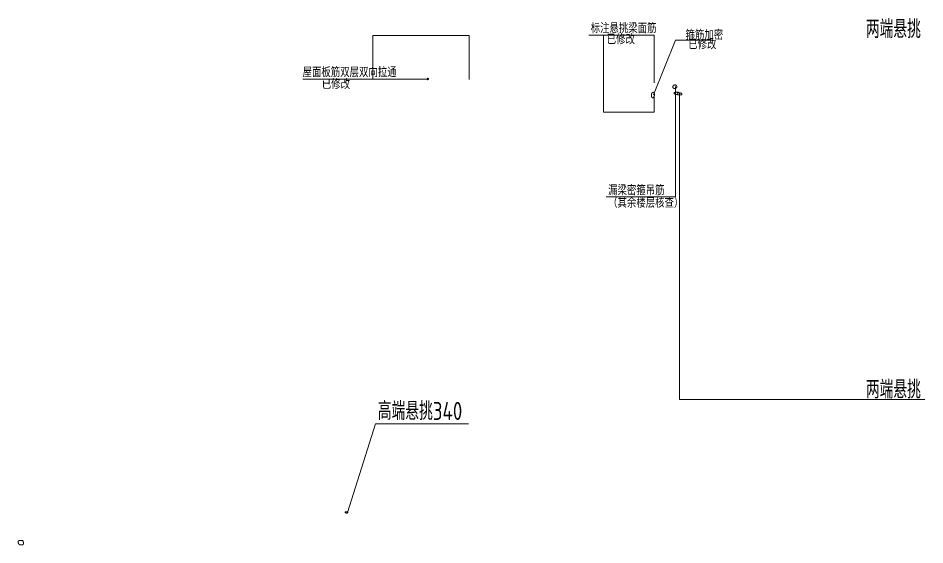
# Model space of a CAD drawing. Extents: x -1058961 to 23600, y -449123 to 2751847.
# Drawn here: x -383719 to 17439, y 2102278 to 2335301 of the extents above; entities that cross this region are included whole.
import ezdxf

# ---------------------------------------------------------------- set-up
doc = ezdxf.new("R2010")
doc.units = 0
doc.header["$LTSCALE"] = 1000
doc.layers.add('S-S说明文字', color=7, linetype='CONTINUOUS')
doc.layers.add('签名', color=7, linetype='CONTINUOUS', lineweight=18)
doc.styles.add('TSSD_REIN', font='tssdeng.shx', dxfattribs={"width": 0.7, "height": 300, "bigfont": 'tssdchn.shx'})

# ---------------------------------------------------------------- blocks, each defined once
blk = doc.blocks.new('20210819.10060152')
at = {"layer": '签名', "color": 1}
for p, q in [((1036, 216), (13504, 39485)), ((13504, 39485), (54629, 39485))]:
    blk.add_line(p, q, dxfattribs=at)
blk.add_lwpolyline([(1201, 463, 0.5205671), (1199, 463, 0.5205671), (1199, 463, 0.5205671), (1167, 463, 0.5205671), (1167, 463, 0.5205671), (1145, 469, 0.5205671), (1145, 469, 0.5205671), (1110, 478, 0.5205671), (1110, 478, 0.5205671), (1078, 488, 0.5205671), (1078, 488, 0.5205671), (1048, 497, 0.5205671), (1048, 497, 0.5205671), (987, 514, 0.5205671), (987, 514, 0.5205671), (948, 525, 0.5205671), (948, 525, 0.5205671), (903, 538, 0.5205671), (903, 538, 0.5205671), (840, 553, 0.5205671), (840, 553, 0.5205671), (791, 564, 0.5205671), (791, 564, 0.5205671), (734, 575, 0.5205671), (734, 575, 0.5205671), (667, 586, 0.5205671), (667, 586, 0.5205671), (600, 596, 0.5205671), (600, 596, 0.5205671), (549, 603, 0.5205671), (549, 603, 0.5205671), (495, 607, 0.5205671), (495, 607, 0.5205671), (456, 611, 0.5205671), (456, 611, 0.5205671), (410, 618, 0.5205671), (410, 618, 0.5205671), (374, 620, 0.5205671), (374, 620, 0.5205671), (337, 624, 0.5205671), (337, 624, 0.5205671), (296, 624, 0.5205671), (296, 624, 0.5205671), (261, 627, 0.5205671), (261, 627, 0.5205671), (233, 627, 0.5205671), (233, 627, 0.5205671), (207, 627, 0.5205671), (207, 627, 0.5205671), (188, 627, 0.5205671), (188, 627, 0.5205671), (160, 627, 0.5205671), (160, 627, 0.5205671), (134, 622, 0.5205671), (134, 622, 0.5205671), (114, 618, 0.5205671), (114, 618, 0.5205671), (103, 611, 0.5205671), (103, 611, 0.5205671), (88, 605, 0.5205671), (88, 605, 0.5205671), (82, 599, 0.5205671), (82, 599, 0.5205671), (71, 588, 0.5205671), (71, 588, 0.5205671), (60, 575, 0.5205671), (60, 575, 0.5205671), (52, 558, 0.5205671), (52, 558, 0.5205671), (41, 536, 0.5205671), (41, 536, 0.5205671), (34, 514, 0.5205671), (34, 514, 0.5205671), (23, 488, 0.5205671), (23, 488, 0.5205671), (17, 469, 0.5205671), (17, 469, 0.5205671), (11, 450, 0.5205671), (11, 450, 0.5205671), (8, 434, 0.5205671), (8, 434, 0.5205671), (6, 417, 0.5205671), (6, 417, 0.5205671), (6, 393, 0.5205671), (6, 393, 0.5205671), (11, 372, 0.5205671), (11, 372, 0.5205671), (15, 348, 0.5205671), (15, 348, 0.5205671), (23, 326, 0.5205671), (23, 326, 0.5205671), (34, 305, 0.5205671), (34, 305, 0.5205671), (39, 290, 0.5205671), (39, 290, 0.5205671), (47, 275, 0.5205671), (47, 275, 0.5205671), (56, 260, 0.5205671), (56, 260, 0.5205671), (65, 247, 0.5205671), (65, 247, 0.5205671), (77, 229, 0.5205671), (77, 229, 0.5205671), (88, 216, 0.5205671), (88, 216, 0.5205671), (99, 201, 0.5205671), (99, 201, 0.5205671), (119, 186, 0.5205671), (119, 186, 0.5205671), (144, 167, 0.5205671), (144, 167, 0.5205671), (175, 152, 0.5205671), (175, 152, 0.5205671), (203, 139, 0.5205671), (203, 139, 0.5205671), (233, 126, 0.5205671), (233, 126, 0.5205671), (276, 111, 0.5205671), (276, 111, 0.5205671), (315, 100, 0.5205671), (315, 100, 0.5205671), (350, 91, 0.5205671), (350, 91, 0.5205671), (389, 83, 0.5205671), (389, 83, 0.5205671), (438, 72, 0.5205671), (438, 72, 0.5205671), (514, 57, 0.5205671), (514, 57, 0.5205671), (594, 46, 0.5205671), (594, 46, 0.5205671), (683, 37, 0.5205671), (683, 37, 0.5205671), (804, 26, 0.5205671), (804, 26, 0.5205671), (884, 22, 0.5205671), (884, 22, 0.5205671), (957, 20, 0.5205671), (957, 20, 0.5205671), (1022, 20, 0.5205671), (1022, 20, 0.5205671), (1069, 31, 0.5205671), (1069, 31, 0.5205671), (1106, 42, 0.5205671), (1106, 42, 0.5205671), (1134, 61, 0.5205671), (1134, 61, 0.5205671), (1149, 78, 0.5205671), (1149, 78, 0.5205671), (1162, 95, 0.5205671), (1162, 95, 0.5205671), (1173, 113, 0.5205671), (1173, 113, 0.5205671), (1182, 126, 0.5205671), (1182, 126, 0.5205671), (1195, 145, 0.5205671), (1195, 145, 0.5205671), (1203, 158, 0.5205671), (1203, 158, 0.5205671), (1212, 175, 0.5205671), (1212, 175, 0.5205671), (1216, 193, 0.5205671), (1216, 193, 0.5205671), (1223, 210, 0.5205671), (1223, 210, 0.5205671), (1223, 225, 0.5205671), (1223, 225, 0.5205671), (1223, 238, 0.5205671), (1223, 238, 0.5205671), (1223, 249, 0.5205671), (1223, 249, 0.5205671), (1223, 257, 0.5205671), (1223, 257, 0.5205671), (1223, 266, 0.5205671), (1223, 266, 0.5205671), (1223, 275, 0.5205671), (1223, 275, 0.5205671), (1223, 288, 0.5205671), (1223, 288, 0.5205671), (1223, 303, 0.5205671), (1223, 303, 0.5205671), (1221, 316, 0.5205671), (1221, 316, 0.5205671), (1219, 329, 0.5205671), (1219, 329, 0.5205671), (1216, 339, 0.5205671), (1216, 339, 0.5205671), (1210, 350, 0.5205671), (1210, 350, 0.5205671), (1201, 365, 0.5205671), (1201, 365, 0.5205671), (1186, 385, 0.5205671), (1186, 385, 0.5205671), (1169, 402, 0.5205671), (1169, 402, 0.5205671), (1149, 417, 0.5205671), (1149, 417, 0.5205671), (1128, 430, 0.5205671), (1128, 430, 0.5205671), (1108, 439, 0.5205671), (1108, 439, 0.5205671), (1095, 445, 0.5205671), (1095, 445, 0.5205671), (1082, 452, 0.5205671), (1082, 452, 0.5205671), (1076, 454, 0.5205671), (1076, 454, 0.5205671), (1069, 456, 0.5205671), (1069, 456, 0.5205671), (1063, 460, 0.5205671), (1063, 460, 0.5205671), (1059, 463, 0.5205671), (1059, 463, 0.5205671), (1054, 463, 0.5205671), (1054, 463, 0.5205671), (1050, 465, 0.5205671), (1050, 465, 0.5205671), (1048, 465, 0.5205671), (1048, 465, 0.5205671), (1046, 467, 0.5205671), (1046, 467, 0.5205671), (1043, 467, 0.5205671), (1043, 467, 0.5205671), (1028, 447, 0.5205671), (1028, 447, 0.5205671), (1020, 437, 0.5205671), (1020, 437, 0.5205671), (1018, 430, 0.5205671), (1018, 430)], format="xyb", dxfattribs=at)
at = {"layer": 'S-S说明文字', "color": 7, "style": 'TSSD_REIN', "width": 0.8}
blk.add_text('高端悬挑340', height=8000, dxfattribs=at).set_placement((14506, 41189, 0))

msp = doc.modelspace()

# ---------------------------------------------------------------- linework, layer by layer
at = {"layer": '签名', "color": 1}
for p, q in [((-102586.33, 2301306.2), (-92825.79, 2325586.5)), ((-92825.79, 2325586.5), (-76291.89, 2325586.5)), ((-202448.75, 2308369.67), (-257760.73, 2308369.67)), ((-91109.34, 2301921.76), (-91109.34, 2166626.49)), ((-91109.34, 2166626.49), (17439.25, 2166626.49))]:
    msp.add_line(p, q, dxfattribs=at)
for points in [[(-184130.42, 2308164.52), (-184130.42, 2327630.31), (-226818.95, 2327630.31), (-226818.95, 2308369.67)], [(-102303.23, 2306682.82), (-102303.23, 2327799.51), (-131258.13, 2327799.51)], [(-102299.71, 2300687.15), (-102299.71, 2293771.52), (-124739.97, 2293771.52), (-124739.97, 2327799.51)], [(-92836.32, 2305106.11), (-92836.32, 2256261.67), (-123517.81, 2256261.67)]]:
    msp.add_lwpolyline(points, dxfattribs=at)
for points in [[(-92733.35, 2305743.51, 0.52056705), (-92755.9, 2305732.25, 0.52056705), (-92755.9, 2305732.25, 0.52056705), (-92823.56, 2305720.98, 0.52056705), (-92823.56, 2305720.98, 0.52056705), (-93003.99, 2305709.72, 0.52056705), (-93003.99, 2305709.72, 0.52056705), (-93195.69, 2305698.45, 0.52056705), (-93195.69, 2305698.45, 0.52056705), (-93387.4, 2305675.92, 0.52056705), (-93387.4, 2305675.92, 0.52056705), (-93556.55, 2305642.12, 0.52056705), (-93556.55, 2305642.12, 0.52056705), (-93646.76, 2305597.06, 0.52056705), (-93646.76, 2305597.06, 0.52056705), (-93736.98, 2305540.73, 0.52056705), (-93736.98, 2305540.73, 0.52056705), (-93838.47, 2305450.6, 0.52056705), (-93838.47, 2305450.6, 0.52056705), (-93906.13, 2305360.47, 0.52056705), (-93906.13, 2305360.47, 0.52056705), (-93951.24, 2305270.35, 0.52056705), (-93951.24, 2305270.35, 0.52056705), (-93985.07, 2305146.42, 0.52056705), (-93985.07, 2305146.42, 0.52056705), (-94018.9, 2305033.76, 0.52056705), (-94018.9, 2305033.76, 0.52056705), (-94030.17, 2304921.1, 0.52056705), (-94030.17, 2304921.1, 0.52056705), (-94030.17, 2304830.98, 0.52056705), (-94030.17, 2304830.98, 0.52056705), (-94030.17, 2304763.38, 0.52056705), (-94030.17, 2304763.38, 0.52056705), (-94030.17, 2304673.25, 0.52056705), (-94030.17, 2304673.25, 0.52056705), (-93996.34, 2304594.39, 0.52056705), (-93996.34, 2304594.39, 0.52056705), (-93973.79, 2304515.53, 0.52056705), (-93973.79, 2304515.53, 0.52056705), (-93861.02, 2304335.28, 0.52056705), (-93861.02, 2304335.28, 0.52056705), (-93815.92, 2304301.48, 0.52056705), (-93815.92, 2304301.48, 0.52056705), (-93782.08, 2304290.21, 0.52056705), (-93782.08, 2304290.21, 0.52056705), (-93736.98, 2304267.68, 0.52056705), (-93736.98, 2304267.68, 0.52056705), (-93680.59, 2304256.42, 0.52056705), (-93680.59, 2304256.42, 0.52056705), (-93579.1, 2304245.15, 0.52056705), (-93579.1, 2304245.15, 0.52056705), (-93488.89, 2304233.88, 0.52056705), (-93488.89, 2304233.88, 0.52056705), (-93376.12, 2304222.62, 0.52056705), (-93376.12, 2304222.62, 0.52056705), (-93285.91, 2304222.62, 0.52056705), (-93285.91, 2304222.62, 0.52056705), (-93150.59, 2304222.62, 0.52056705), (-93150.59, 2304222.62, 0.52056705), (-93026.54, 2304211.35, 0.52056705), (-93026.54, 2304211.35, 0.52056705), (-92913.77, 2304211.35, 0.52056705), (-92913.77, 2304211.35, 0.52056705), (-92823.56, 2304222.62, 0.52056705), (-92823.56, 2304222.62, 0.52056705), (-92733.35, 2304245.15, 0.52056705), (-92733.35, 2304245.15, 0.52056705), (-92676.96, 2304278.95, 0.52056705), (-92676.96, 2304278.95, 0.52056705), (-92620.58, 2304357.81, 0.52056705), (-92620.58, 2304357.81, 0.52056705), (-92564.2, 2304436.67, 0.52056705), (-92564.2, 2304436.67, 0.52056705), (-92473.98, 2304526.8, 0.52056705), (-92473.98, 2304526.8, 0.52056705), (-92417.6, 2304583.13, 0.52056705), (-92417.6, 2304583.13, 0.52056705), (-92372.49, 2304650.72, 0.52056705), (-92372.49, 2304650.72, 0.52056705), (-92338.66, 2304718.32, 0.52056705), (-92338.66, 2304718.32, 0.52056705), (-92316.11, 2304797.18, 0.52056705), (-92316.11, 2304797.18, 0.52056705), (-92293.55, 2304887.31, 0.52056705), (-92293.55, 2304887.31, 0.52056705), (-92293.55, 2304954.9, 0.52056705), (-92293.55, 2304954.9, 0.52056705), (-92282.28, 2305056.29, 0.52056705), (-92282.28, 2305056.29, 0.52056705), (-92316.11, 2305157.69, 0.52056705), (-92316.11, 2305157.69, 0.52056705), (-92372.49, 2305259.08, 0.52056705), (-92372.49, 2305259.08, 0.52056705), (-92417.6, 2305326.68, 0.52056705), (-92417.6, 2305326.68, 0.52056705), (-92473.98, 2305394.27, 0.52056705), (-92473.98, 2305394.27, 0.52056705), (-92507.81, 2305439.33, 0.52056705), (-92507.81, 2305439.33, 0.52056705), (-92552.92, 2305484.4, 0.52056705), (-92552.92, 2305484.4, 0.52056705), (-92620.58, 2305529.46, 0.52056705), (-92620.58, 2305529.46, 0.52056705), (-92654.41, 2305563.26, 0.52056705), (-92654.41, 2305563.26, 0.52056705), (-92676.96, 2305574.52, 0.52056705), (-92676.96, 2305574.52, 0.52056705), (-92710.79, 2305585.79, 0.52056705), (-92710.79, 2305585.79, 0.52056705), (-92744.62, 2305608.32, 0.52056705), (-92744.62, 2305608.32, 0.52056705), (-92778.45, 2305619.59, 0.52056705), (-92778.45, 2305619.59, 0.52056705), (-92823.56, 2305630.85, 0.52056705), (-92823.56, 2305630.85, 0.52056705), (-92857.39, 2305653.39, 0.52056705), (-92857.39, 2305653.39, 0.52056705), (-92868.67, 2305664.65, 0.52056705), (-92868.67, 2305664.65, 0.52056705), (-92868.67, 2305653.39, 0.52056705), (-92868.67, 2305653.39)], [(-103044.88, 2302519.01, 0.52056705), (-103128.75, 2302451.98, 0.52056705), (-103128.75, 2302451.98, 0.52056705), (-103170.68, 2302401.71, 0.52056705), (-103170.68, 2302401.71, 0.52056705), (-103195.84, 2302368.2, 0.52056705), (-103195.84, 2302368.2, 0.52056705), (-103237.78, 2302301.16, 0.52056705), (-103237.78, 2302301.16, 0.52056705), (-103262.94, 2302242.51, 0.52056705), (-103262.94, 2302242.51, 0.52056705), (-103296.48, 2302183.86, 0.52056705), (-103296.48, 2302183.86, 0.52056705), (-103338.42, 2302100.08, 0.52056705), (-103338.42, 2302100.08, 0.52056705), (-103380.35, 2301999.53, 0.52056705), (-103380.35, 2301999.53, 0.52056705), (-103430.67, 2301857.09, 0.52056705), (-103430.67, 2301857.09, 0.52056705), (-103489.38, 2301681.14, 0.52056705), (-103489.38, 2301681.14, 0.52056705), (-103514.54, 2301563.83, 0.52056705), (-103514.54, 2301563.83, 0.52056705), (-103539.7, 2301438.15, 0.52056705), (-103539.7, 2301438.15, 0.52056705), (-103548.09, 2301320.85, 0.52056705), (-103548.09, 2301320.85, 0.52056705), (-103556.48, 2301245.44, 0.52056705), (-103556.48, 2301245.44, 0.52056705), (-103556.48, 2301161.65, 0.52056705), (-103556.48, 2301161.65, 0.52056705), (-103548.09, 2301086.24, 0.52056705), (-103548.09, 2301086.24, 0.52056705), (-103548.09, 2301010.83, 0.52056705), (-103548.09, 2301010.83, 0.52056705), (-103539.7, 2300943.8, 0.52056705), (-103539.7, 2300943.8, 0.52056705), (-103531.32, 2300860.02, 0.52056705), (-103531.32, 2300860.02, 0.52056705), (-103531.32, 2300809.74, 0.52056705), (-103531.32, 2300809.74, 0.52056705), (-103531.32, 2300759.47, 0.52056705), (-103531.32, 2300759.47, 0.52056705), (-103522.93, 2300709.2, 0.52056705), (-103522.93, 2300709.2, 0.52056705), (-103514.54, 2300675.68, 0.52056705), (-103514.54, 2300675.68, 0.52056705), (-103506.15, 2300650.55, 0.52056705), (-103506.15, 2300650.55, 0.52056705), (-103481, 2300617.03, 0.52056705), (-103481, 2300617.03, 0.52056705), (-103472.61, 2300583.52, 0.52056705), (-103472.61, 2300583.52, 0.52056705), (-103455.83, 2300550, 0.52056705), (-103455.83, 2300550, 0.52056705), (-103447.45, 2300508.11, 0.52056705), (-103447.45, 2300508.11, 0.52056705), (-103413.9, 2300457.84, 0.52056705), (-103413.9, 2300457.84, 0.52056705), (-103388.74, 2300415.94, 0.52056705), (-103388.74, 2300415.94, 0.52056705), (-103355.19, 2300365.67, 0.52056705), (-103355.19, 2300365.67, 0.52056705), (-103330.03, 2300340.53, 0.52056705), (-103330.03, 2300340.53, 0.52056705), (-103296.48, 2300298.64, 0.52056705), (-103296.48, 2300298.64, 0.52056705), (-103254.55, 2300248.37, 0.52056705), (-103254.55, 2300248.37, 0.52056705), (-103229.39, 2300214.85, 0.52056705), (-103229.39, 2300214.85, 0.52056705), (-103187.46, 2300172.96, 0.52056705), (-103187.46, 2300172.96, 0.52056705), (-103145.52, 2300139.44, 0.52056705), (-103145.52, 2300139.44, 0.52056705), (-103111.97, 2300114.31, 0.52056705), (-103111.97, 2300114.31, 0.52056705), (-103078.43, 2300089.17, 0.52056705), (-103078.43, 2300089.17, 0.52056705), (-103044.88, 2300064.03, 0.52056705), (-103044.88, 2300064.03, 0.52056705), (-103028.11, 2300038.9, 0.52056705), (-103028.11, 2300038.9, 0.52056705), (-103002.94, 2300030.52, 0.52056705), (-103002.94, 2300030.52, 0.52056705), (-102977.78, 2300030.52, 0.52056705), (-102977.78, 2300030.52, 0.52056705), (-102961.01, 2300013.76, 0.52056705), (-102961.01, 2300013.76, 0.52056705), (-102935.85, 2300013.76, 0.52056705), (-102935.85, 2300013.76, 0.52056705), (-102927.46, 2300013.76, 0.52056705), (-102927.46, 2300013.76, 0.52056705), (-102910.69, 2300005.38, 0.52056705), (-102910.69, 2300005.38, 0.52056705), (-102902.3, 2300005.38, 0.52056705), (-102902.3, 2300005.38, 0.52056705), (-102885.53, 2300005.38, 0.52056705), (-102885.53, 2300005.38, 0.52056705), (-102868.75, 2300005.38, 0.52056705), (-102868.75, 2300005.38, 0.52056705), (-102843.59, 2300005.38, 0.52056705), (-102843.59, 2300005.38, 0.52056705), (-102818.43, 2300005.38, 0.52056705), (-102818.43, 2300005.38, 0.52056705), (-102793.27, 2300013.76, 0.52056705), (-102793.27, 2300013.76, 0.52056705), (-102759.72, 2300030.52, 0.52056705), (-102759.72, 2300030.52, 0.52056705), (-102709.4, 2300055.65, 0.52056705), (-102709.4, 2300055.65, 0.52056705), (-102684.24, 2300080.79, 0.52056705), (-102684.24, 2300080.79, 0.52056705), (-102659.08, 2300114.31, 0.52056705), (-102659.08, 2300114.31, 0.52056705), (-102617.15, 2300156.2, 0.52056705), (-102617.15, 2300156.2, 0.52056705), (-102600.37, 2300198.09, 0.52056705), (-102600.37, 2300198.09, 0.52056705), (-102575.22, 2300239.99, 0.52056705), (-102575.22, 2300239.99, 0.52056705), (-102516.5, 2300307.02, 0.52056705), (-102516.5, 2300307.02, 0.52056705), (-102499.73, 2300365.67, 0.52056705), (-102499.73, 2300365.67, 0.52056705), (-102474.57, 2300415.94, 0.52056705), (-102474.57, 2300415.94, 0.52056705), (-102449.41, 2300482.97, 0.52056705), (-102449.41, 2300482.97, 0.52056705), (-102424.25, 2300541.62, 0.52056705), (-102424.25, 2300541.62, 0.52056705), (-102407.48, 2300591.9, 0.52056705), (-102407.48, 2300591.9, 0.52056705), (-102382.32, 2300658.93, 0.52056705), (-102382.32, 2300658.93, 0.52056705), (-102357.16, 2300709.2, 0.52056705), (-102357.16, 2300709.2, 0.52056705), (-102340.38, 2300776.23, 0.52056705), (-102340.38, 2300776.23, 0.52056705), (-102315.22, 2300834.88, 0.52056705), (-102315.22, 2300834.88, 0.52056705), (-102298.45, 2300927.05, 0.52056705), (-102298.45, 2300927.05, 0.52056705), (-102290.06, 2300994.08, 0.52056705), (-102290.06, 2300994.08, 0.52056705), (-102273.29, 2301061.11, 0.52056705), (-102273.29, 2301061.11, 0.52056705), (-102256.51, 2301128.14, 0.52056705), (-102256.51, 2301128.14, 0.52056705), (-102248.13, 2301178.41, 0.52056705), (-102248.13, 2301178.41, 0.52056705), (-102239.74, 2301228.68, 0.52056705), (-102239.74, 2301228.68, 0.52056705), (-102231.35, 2301278.95, 0.52056705), (-102231.35, 2301278.95, 0.52056705), (-102231.35, 2301320.85, 0.52056705), (-102231.35, 2301320.85, 0.52056705), (-102222.96, 2301362.74, 0.52056705), (-102222.96, 2301362.74, 0.52056705), (-102214.58, 2301421.39, 0.52056705), (-102214.58, 2301421.39, 0.52056705), (-102214.58, 2301480.05, 0.52056705), (-102214.58, 2301480.05, 0.52056705), (-102214.58, 2301547.08, 0.52056705), (-102214.58, 2301547.08, 0.52056705), (-102214.58, 2301597.35, 0.52056705), (-102214.58, 2301597.35, 0.52056705), (-102214.58, 2301639.24, 0.52056705), (-102214.58, 2301639.24, 0.52056705), (-102214.58, 2301689.51, 0.52056705), (-102214.58, 2301689.51, 0.52056705), (-102214.58, 2301739.79, 0.52056705), (-102214.58, 2301739.79, 0.52056705), (-102214.58, 2301764.92, 0.52056705), (-102214.58, 2301764.92, 0.52056705), (-102231.35, 2301815.2, 0.52056705), (-102231.35, 2301815.2, 0.52056705), (-102231.35, 2301848.71, 0.52056705), (-102231.35, 2301848.71, 0.52056705), (-102239.74, 2301882.23, 0.52056705), (-102239.74, 2301882.23, 0.52056705), (-102256.51, 2301932.5, 0.52056705), (-102256.51, 2301932.5, 0.52056705), (-102264.9, 2301974.39, 0.52056705), (-102264.9, 2301974.39, 0.52056705), (-102281.68, 2302007.91, 0.52056705), (-102281.68, 2302007.91, 0.52056705), (-102290.06, 2302041.42, 0.52056705), (-102290.06, 2302041.42, 0.52056705), (-102306.83, 2302083.32, 0.52056705), (-102306.83, 2302083.32, 0.52056705), (-102315.22, 2302100.08, 0.52056705), (-102315.22, 2302100.08, 0.52056705), (-102332, 2302133.59, 0.52056705), (-102332, 2302133.59, 0.52056705), (-102340.38, 2302158.73, 0.52056705), (-102340.38, 2302158.73, 0.52056705), (-102365.54, 2302192.24, 0.52056705), (-102365.54, 2302192.24, 0.52056705), (-102382.32, 2302217.38, 0.52056705), (-102382.32, 2302217.38, 0.52056705), (-102399.09, 2302242.51, 0.52056705), (-102399.09, 2302242.51, 0.52056705), (-102415.86, 2302267.65, 0.52056705), (-102415.86, 2302267.65, 0.52056705), (-102441.02, 2302292.79, 0.52056705), (-102441.02, 2302292.79, 0.52056705), (-102457.8, 2302309.54, 0.52056705), (-102457.8, 2302309.54, 0.52056705), (-102474.57, 2302334.68, 0.52056705), (-102474.57, 2302334.68, 0.52056705), (-102499.73, 2302359.82, 0.52056705), (-102499.73, 2302359.82, 0.52056705), (-102524.89, 2302376.57, 0.52056705), (-102524.89, 2302376.57, 0.52056705), (-102550.05, 2302401.71, 0.52056705), (-102550.05, 2302401.71, 0.52056705), (-102575.22, 2302435.23, 0.52056705), (-102575.22, 2302435.23, 0.52056705), (-102608.76, 2302460.36, 0.52056705), (-102608.76, 2302460.36, 0.52056705), (-102633.92, 2302493.88, 0.52056705), (-102633.92, 2302493.88, 0.52056705), (-102659.08, 2302510.63, 0.52056705), (-102659.08, 2302510.63, 0.52056705), (-102675.86, 2302519.01, 0.52056705), (-102675.86, 2302519.01, 0.52056705), (-102692.63, 2302544.15, 0.52056705), (-102692.63, 2302544.15, 0.52056705), (-102726.18, 2302560.91, 0.52056705), (-102726.18, 2302560.91, 0.52056705), (-102759.72, 2302586.04, 0.52056705), (-102759.72, 2302586.04, 0.52056705), (-102776.5, 2302602.8, 0.52056705), (-102776.5, 2302602.8, 0.52056705), (-102784.89, 2302611.18, 0.52056705), (-102784.89, 2302611.18, 0.52056705), (-102793.27, 2302611.18, 0.52056705), (-102793.27, 2302611.18, 0.52056705), (-102793.27, 2302619.56, 0.52056705), (-102793.27, 2302619.56, 0.52056705), (-102801.66, 2302619.56, 0.52056705), (-102801.66, 2302619.56, 0.52056705), (-102818.43, 2302619.56, 0.52056705), (-102818.43, 2302619.56, 0.52056705), (-102835.21, 2302611.18, 0.52056705), (-102835.21, 2302611.18, 0.52056705), (-102843.59, 2302602.8, 0.52056705), (-102843.59, 2302602.8, 0.52056705), (-102851.98, 2302594.42, 0.52056705), (-102851.98, 2302594.42, 0.52056705), (-102860.37, 2302586.04, 0.52056705), (-102860.37, 2302586.04, 0.52056705), (-102868.75, 2302577.66, 0.52056705), (-102868.75, 2302577.66, 0.52056705), (-102877.14, 2302577.66, 0.52056705), (-102877.14, 2302577.66, 0.52056705), (-102885.53, 2302560.91, 0.52056705), (-102885.53, 2302560.91, 0.52056705), (-102893.91, 2302560.91, 0.52056705), (-102893.91, 2302560.91, 0.52056705), (-102893.91, 2302552.53, 0.52056705), (-102893.91, 2302552.53, 0.52056705), (-102902.3, 2302552.53, 0.52056705), (-102902.3, 2302552.53, 0.52056705), (-102902.3, 2302544.15, 0.52056705), (-102902.3, 2302544.15, 0.52056705), (-102910.69, 2302544.15, 0.52056705), (-102910.69, 2302544.15, 0.52056705), (-102919.07, 2302544.15, 0.52056705), (-102919.07, 2302544.15, 0.52056705), (-102919.07, 2302535.77, 0.52056705), (-102919.07, 2302535.77, 0.52056705), (-102927.46, 2302527.39, 0.52056705), (-102927.46, 2302527.39, 0.52056705), (-102935.85, 2302527.39, 0.52056705), (-102935.85, 2302527.39, 0.52056705), (-102935.85, 2302519.01, 0.52056705), (-102935.85, 2302519.01)], [(-91451.54, 2302425.57, 0.52056705), (-91487.57, 2302425.57, 0.52056705), (-91487.57, 2302425.57, 0.52056705), (-91991.87, 2302443.57, 0.52056705), (-91991.87, 2302443.57, 0.52056705), (-92280.04, 2302443.57, 0.52056705), (-92280.04, 2302443.57, 0.52056705), (-92550.2, 2302443.57, 0.52056705), (-92550.2, 2302443.57, 0.52056705), (-92748.32, 2302443.57, 0.52056705), (-92748.32, 2302443.57, 0.52056705), (-92928.43, 2302425.57, 0.52056705), (-92928.43, 2302425.57, 0.52056705), (-93090.52, 2302407.58, 0.52056705), (-93090.52, 2302407.58, 0.52056705), (-93216.6, 2302407.58, 0.52056705), (-93216.6, 2302407.58, 0.52056705), (-93324.66, 2302389.59, 0.52056705), (-93324.66, 2302389.59, 0.52056705), (-93396.71, 2302371.59, 0.52056705), (-93396.71, 2302371.59, 0.52056705), (-93432.73, 2302353.6, 0.52056705), (-93432.73, 2302353.6, 0.52056705), (-93468.75, 2302335.6, 0.52056705), (-93468.75, 2302335.6, 0.52056705), (-93486.76, 2302335.6, 0.52056705), (-93486.76, 2302335.6, 0.52056705), (-93504.77, 2302317.61, 0.52056705), (-93504.77, 2302317.61, 0.52056705), (-93522.78, 2302299.62, 0.52056705), (-93522.78, 2302299.62, 0.52056705), (-93522.78, 2302263.63, 0.52056705), (-93522.78, 2302263.63, 0.52056705), (-93522.78, 2302245.64, 0.52056705), (-93522.78, 2302245.64, 0.52056705), (-93522.78, 2302191.66, 0.52056705), (-93522.78, 2302191.66, 0.52056705), (-93522.78, 2302173.66, 0.52056705), (-93522.78, 2302173.66, 0.52056705), (-93522.78, 2302137.68, 0.52056705), (-93522.78, 2302137.68, 0.52056705), (-93522.78, 2302119.68, 0.52056705), (-93522.78, 2302119.68, 0.52056705), (-93522.78, 2302083.7, 0.52056705), (-93522.78, 2302083.7, 0.52056705), (-93522.78, 2302047.71, 0.52056705), (-93522.78, 2302047.71, 0.52056705), (-93486.76, 2302029.72, 0.52056705), (-93486.76, 2302029.72, 0.52056705), (-93468.75, 2301993.73, 0.52056705), (-93468.75, 2301993.73, 0.52056705), (-93450.74, 2301957.74, 0.52056705), (-93450.74, 2301957.74, 0.52056705), (-93432.73, 2301939.75, 0.52056705), (-93432.73, 2301939.75, 0.52056705), (-93414.72, 2301903.76, 0.52056705), (-93414.72, 2301903.76, 0.52056705), (-93378.7, 2301867.78, 0.52056705), (-93378.7, 2301867.78, 0.52056705), (-93360.68, 2301831.79, 0.52056705), (-93360.68, 2301831.79, 0.52056705), (-93306.65, 2301813.8, 0.52056705), (-93306.65, 2301813.8, 0.52056705), (-93234.61, 2301777.81, 0.52056705), (-93234.61, 2301777.81, 0.52056705), (-93180.58, 2301741.82, 0.52056705), (-93180.58, 2301741.82, 0.52056705), (-93072.51, 2301705.84, 0.52056705), (-93072.51, 2301705.84, 0.52056705), (-92964.45, 2301669.85, 0.52056705), (-92964.45, 2301669.85, 0.52056705), (-92856.38, 2301633.86, 0.52056705), (-92856.38, 2301633.86, 0.52056705), (-92712.3, 2301597.88, 0.52056705), (-92712.3, 2301597.88, 0.52056705), (-92532.19, 2301561.89, 0.52056705), (-92532.19, 2301561.89, 0.52056705), (-92406.12, 2301543.9, 0.52056705), (-92406.12, 2301543.9, 0.52056705), (-92208, 2301507.91, 0.52056705), (-92208, 2301507.91, 0.52056705), (-92081.92, 2301489.92, 0.52056705), (-92081.92, 2301489.92, 0.52056705), (-91973.85, 2301471.92, 0.52056705), (-91973.85, 2301471.92, 0.52056705), (-91829.77, 2301453.93, 0.52056705), (-91829.77, 2301453.93, 0.52056705), (-91721.7, 2301435.94, 0.52056705), (-91721.7, 2301435.94, 0.52056705), (-91631.65, 2301399.95, 0.52056705), (-91631.65, 2301399.95, 0.52056705), (-91523.59, 2301399.95, 0.52056705), (-91523.59, 2301399.95, 0.52056705), (-91433.54, 2301381.95, 0.52056705), (-91433.54, 2301381.95, 0.52056705), (-91361.49, 2301363.96, 0.52056705), (-91361.49, 2301363.96, 0.52056705), (-91253.43, 2301363.96, 0.52056705), (-91253.43, 2301363.96, 0.52056705), (-91163.37, 2301363.96, 0.52056705), (-91163.37, 2301363.96, 0.52056705), (-91073.32, 2301363.96, 0.52056705), (-91073.32, 2301363.96, 0.52056705), (-90983.27, 2301363.96, 0.52056705), (-90983.27, 2301363.96, 0.52056705), (-90893.21, 2301363.96, 0.52056705), (-90893.21, 2301363.96, 0.52056705), (-90803.16, 2301363.96, 0.52056705), (-90803.16, 2301363.96, 0.52056705), (-90731.11, 2301363.96, 0.52056705), (-90731.11, 2301363.96, 0.52056705), (-90659.07, 2301363.96, 0.52056705), (-90659.07, 2301363.96, 0.52056705), (-90551.01, 2301363.96, 0.52056705), (-90551.01, 2301363.96, 0.52056705), (-90460.95, 2301363.96, 0.52056705), (-90460.95, 2301363.96, 0.52056705), (-90370.9, 2301363.96, 0.52056705), (-90370.9, 2301363.96, 0.52056705), (-90280.84, 2301363.96, 0.52056705), (-90280.84, 2301363.96, 0.52056705), (-90226.81, 2301363.96, 0.52056705), (-90226.81, 2301363.96, 0.52056705), (-90190.79, 2301399.95, 0.52056705), (-90190.79, 2301399.95, 0.52056705), (-90154.77, 2301417.94, 0.52056705), (-90154.77, 2301417.94, 0.52056705), (-90136.76, 2301435.94, 0.52056705), (-90136.76, 2301435.94, 0.52056705), (-90118.75, 2301453.93, 0.52056705), (-90118.75, 2301453.93, 0.52056705), (-90118.75, 2301471.92, 0.52056705), (-90118.75, 2301471.92, 0.52056705), (-90118.75, 2301489.92, 0.52056705), (-90118.75, 2301489.92, 0.52056705), (-90100.74, 2301507.91, 0.52056705), (-90100.74, 2301507.91, 0.52056705), (-90100.74, 2301525.9, 0.52056705), (-90100.74, 2301525.9, 0.52056705), (-90100.74, 2301543.9, 0.52056705), (-90100.74, 2301543.9, 0.52056705), (-90100.74, 2301561.89, 0.52056705), (-90100.74, 2301561.89, 0.52056705), (-90082.73, 2301561.89, 0.52056705), (-90082.73, 2301561.89, 0.52056705), (-90082.73, 2301579.88, 0.52056705), (-90082.73, 2301579.88, 0.52056705), (-90064.72, 2301615.87, 0.52056705), (-90064.72, 2301615.87, 0.52056705), (-90046.71, 2301633.86, 0.52056705), (-90046.71, 2301633.86, 0.52056705), (-90046.71, 2301651.86, 0.52056705), (-90046.71, 2301651.86, 0.52056705), (-90046.71, 2301669.85, 0.52056705), (-90046.71, 2301669.85, 0.52056705), (-90028.69, 2301705.84, 0.52056705), (-90028.69, 2301705.84, 0.52056705), (-90028.69, 2301723.83, 0.52056705), (-90028.69, 2301723.83, 0.52056705), (-90028.69, 2301741.82, 0.52056705), (-90028.69, 2301741.82, 0.52056705), (-90028.69, 2301777.81, 0.52056705), (-90028.69, 2301777.81, 0.52056705), (-90028.69, 2301795.8, 0.52056705), (-90028.69, 2301795.8, 0.52056705), (-90028.69, 2301813.8, 0.52056705), (-90028.69, 2301813.8, 0.52056705), (-90046.71, 2301849.78, 0.52056705), (-90046.71, 2301849.78, 0.52056705), (-90082.73, 2301867.78, 0.52056705), (-90082.73, 2301867.78, 0.52056705), (-90082.73, 2301885.77, 0.52056705), (-90082.73, 2301885.77, 0.52056705), (-90118.75, 2301921.76, 0.52056705), (-90118.75, 2301921.76, 0.52056705), (-90154.77, 2301939.75, 0.52056705), (-90154.77, 2301939.75, 0.52056705), (-90172.78, 2301975.74, 0.52056705), (-90172.78, 2301975.74, 0.52056705), (-90226.81, 2302011.72, 0.52056705), (-90226.81, 2302011.72, 0.52056705), (-90280.84, 2302029.72, 0.52056705), (-90280.84, 2302029.72, 0.52056705), (-90334.88, 2302065.7, 0.52056705), (-90334.88, 2302065.7, 0.52056705), (-90406.92, 2302083.7, 0.52056705), (-90406.92, 2302083.7, 0.52056705), (-90460.95, 2302101.69, 0.52056705), (-90460.95, 2302101.69, 0.52056705), (-90551.01, 2302137.68, 0.52056705), (-90551.01, 2302137.68, 0.52056705), (-90623.05, 2302155.67, 0.52056705), (-90623.05, 2302155.67, 0.52056705), (-90713.1, 2302191.66, 0.52056705), (-90713.1, 2302191.66, 0.52056705), (-90785.15, 2302191.66, 0.52056705), (-90785.15, 2302191.66, 0.52056705), (-90875.2, 2302227.64, 0.52056705), (-90875.2, 2302227.64, 0.52056705), (-90965.25, 2302227.64, 0.52056705), (-90965.25, 2302227.64, 0.52056705), (-91037.3, 2302245.64, 0.52056705), (-91037.3, 2302245.64, 0.52056705), (-91127.35, 2302263.63, 0.52056705), (-91127.35, 2302263.63, 0.52056705), (-91253.43, 2302281.63, 0.52056705), (-91253.43, 2302281.63, 0.52056705), (-91361.49, 2302317.61, 0.52056705), (-91361.49, 2302317.61, 0.52056705), (-91451.54, 2302335.6, 0.52056705), (-91451.54, 2302335.6, 0.52056705), (-91559.61, 2302371.59, 0.52056705), (-91559.61, 2302371.59, 0.52056705), (-91667.67, 2302425.57, 0.52056705), (-91667.67, 2302425.57, 0.52056705), (-91757.73, 2302443.57, 0.52056705), (-91757.73, 2302443.57, 0.52056705), (-91811.76, 2302461.56, 0.52056705), (-91811.76, 2302461.56, 0.52056705), (-91883.8, 2302497.55, 0.52056705), (-91883.8, 2302497.55, 0.52056705), (-91919.82, 2302497.55, 0.52056705), (-91919.82, 2302497.55, 0.52056705), (-91955.85, 2302515.54, 0.52056705), (-91955.85, 2302515.54, 0.52056705), (-91955.85, 2302497.55, 0.52056705), (-91955.85, 2302497.55, 0.52056705), (-91937.84, 2302461.56, 0.52056705), (-91937.84, 2302461.56, 0.52056705), (-91901.81, 2302425.57, 0.52056705), (-91901.81, 2302425.57, 0.52056705), (-91847.78, 2302371.59, 0.52056705), (-91847.78, 2302371.59, 0.52056705), (-91811.76, 2302317.61, 0.52056705), (-91811.76, 2302317.61, 0.52056705), (-91775.74, 2302263.63, 0.52056705), (-91775.74, 2302263.63, 0.52056705), (-91739.72, 2302227.64, 0.52056705), (-91739.72, 2302227.64, 0.52056705), (-91721.7, 2302173.66, 0.52056705), (-91721.7, 2302173.66, 0.52056705), (-91721.7, 2302137.68, 0.52056705), (-91721.7, 2302137.68, 0.52056705), (-91721.7, 2302119.68, 0.52056705), (-91721.7, 2302119.68, 0.52056705), (-91739.72, 2302101.69, 0.52056705), (-91739.72, 2302101.69, 0.52056705), (-91775.74, 2302047.71, 0.52056705), (-91775.74, 2302047.71, 0.52056705), (-91811.76, 2302011.72, 0.52056705), (-91811.76, 2302011.72, 0.52056705), (-91847.78, 2301975.74, 0.52056705), (-91847.78, 2301975.74, 0.52056705), (-91865.79, 2301957.74, 0.52056705), (-91865.79, 2301957.74, 0.52056705), (-91883.8, 2301921.76, 0.52056705), (-91883.8, 2301921.76, 0.52056705), (-91901.81, 2301903.76, 0.52056705), (-91901.81, 2301903.76, 0.52056705), (-91901.81, 2301885.77, 0.52056705), (-91901.81, 2301885.77, 0.52056705), (-91919.82, 2301867.78, 0.52056705), (-91919.82, 2301867.78, 0.52056705), (-91919.82, 2301831.79, 0.52056705), (-91919.82, 2301831.79, 0.52056705), (-91919.82, 2301813.8, 0.52056705), (-91919.82, 2301813.8, 0.52056705), (-91937.84, 2301795.8, 0.52056705), (-91937.84, 2301795.8, 0.52056705), (-91937.84, 2301777.81, 0.52056705), (-91937.84, 2301777.81, 0.52056705), (-91937.84, 2301759.82, 0.52056705), (-91937.84, 2301759.82, 0.52056705), (-91937.84, 2301741.82, 0.52056705), (-91937.84, 2301741.82, 0.52056705), (-91937.84, 2301723.83, 0.52056705), (-91937.84, 2301723.83, 0.52056705), (-91937.84, 2301687.84, 0.52056705), (-91937.84, 2301687.84, 0.52056705), (-91919.82, 2301687.84, 0.52056705), (-91919.82, 2301687.84, 0.52056705), (-91901.81, 2301687.84, 0.52056705), (-91901.81, 2301687.84, 0.52056705), (-91883.8, 2301705.84, 0.52056705), (-91883.8, 2301705.84, 0.52056705), (-91883.8, 2301723.83, 0.52056705), (-91883.8, 2301723.83, 0.52056705), (-91901.81, 2301723.83, 0.52056705), (-91901.81, 2301723.83, 0.52056705), (-91919.82, 2301723.83, 0.52056705), (-91919.82, 2301723.83, 0.52056705), (-91937.84, 2301723.83, 0.52056705), (-91937.84, 2301723.83, 0.52056705), (-91955.85, 2301723.83, 0.52056705), (-91955.85, 2301723.83, 0.52056705), (-91973.85, 2301723.83, 0.52056705), (-91973.85, 2301723.83, 0.52056705), (-91991.87, 2301723.83, 0.52056705), (-91991.87, 2301723.83)], [(-381624.59, 2104133.05, 0.52056705), (-381712.51, 2104133.05, 0.52056705), (-381712.51, 2104133.05, 0.52056705), (-381800.43, 2104120.5, 0.52056705), (-381800.43, 2104120.5, 0.52056705), (-381938.58, 2104120.5, 0.52056705), (-381938.58, 2104120.5, 0.52056705), (-382164.66, 2104120.5, 0.52056705), (-382164.66, 2104120.5, 0.52056705), (-382353.06, 2104120.5, 0.52056705), (-382353.06, 2104120.5, 0.52056705), (-382528.89, 2104120.5, 0.52056705), (-382528.89, 2104120.5, 0.52056705), (-382667.05, 2104120.5, 0.52056705), (-382667.05, 2104120.5, 0.52056705), (-382842.88, 2104133.05, 0.52056705), (-382842.88, 2104133.05, 0.52056705), (-382993.6, 2104133.05, 0.52056705), (-382993.6, 2104133.05, 0.52056705), (-383119.2, 2104133.05, 0.52056705), (-383119.2, 2104133.05, 0.52056705), (-383232.24, 2104133.05, 0.52056705), (-383232.24, 2104133.05, 0.52056705), (-383320.15, 2104133.05, 0.52056705), (-383320.15, 2104133.05, 0.52056705), (-383395.51, 2104120.5, 0.52056705), (-383395.51, 2104120.5, 0.52056705), (-383433.19, 2104107.96, 0.52056705), (-383433.19, 2104107.96, 0.52056705), (-383483.43, 2104095.41, 0.52056705), (-383483.43, 2104095.41, 0.52056705), (-383508.55, 2104082.86, 0.52056705), (-383508.55, 2104082.86, 0.52056705), (-383533.67, 2104070.31, 0.52056705), (-383533.67, 2104070.31, 0.52056705), (-383558.79, 2104057.76, 0.52056705), (-383558.79, 2104057.76, 0.52056705), (-383583.91, 2104032.67, 0.52056705), (-383583.91, 2104032.67, 0.52056705), (-383583.91, 2104032.67, 0.52056705), (-383596.47, 2104020.12, 0.52056705), (-383596.47, 2104020.12, 0.52056705), (-383621.59, 2103995.03, 0.52056705), (-383621.59, 2103995.03, 0.52056705), (-383634.15, 2103982.48, 0.52056705), (-383634.15, 2103982.48, 0.52056705), (-383659.27, 2103969.93, 0.52056705), (-383659.27, 2103969.93, 0.52056705), (-383671.83, 2103944.84, 0.52056705), (-383671.83, 2103944.84, 0.52056705), (-383684.39, 2103932.29, 0.52056705), (-383684.39, 2103932.29, 0.52056705), (-383696.95, 2103919.74, 0.52056705), (-383696.95, 2103919.74, 0.52056705), (-383709.51, 2103894.65, 0.52056705), (-383709.51, 2103894.65, 0.52056705), (-383709.51, 2103869.55, 0.52056705), (-383709.51, 2103869.55, 0.52056705), (-383709.51, 2103857, 0.52056705), (-383709.51, 2103857, 0.52056705), (-383709.51, 2103831.91, 0.52056705), (-383709.51, 2103831.91, 0.52056705), (-383709.51, 2103794.27, 0.52056705), (-383709.51, 2103794.27, 0.52056705), (-383709.51, 2103769.17, 0.52056705), (-383709.51, 2103769.17, 0.52056705), (-383709.51, 2103744.07, 0.52056705), (-383709.51, 2103744.07, 0.52056705), (-383709.51, 2103718.98, 0.52056705), (-383709.51, 2103718.98, 0.52056705), (-383709.51, 2103693.88, 0.52056705), (-383709.51, 2103693.88, 0.52056705), (-383696.95, 2103656.24, 0.52056705), (-383696.95, 2103656.24, 0.52056705), (-383696.95, 2103618.6, 0.52056705), (-383696.95, 2103618.6, 0.52056705), (-383684.39, 2103568.41, 0.52056705), (-383684.39, 2103568.41, 0.52056705), (-383684.39, 2103543.31, 0.52056705), (-383684.39, 2103543.31, 0.52056705), (-383684.39, 2103518.22, 0.52056705), (-383684.39, 2103518.22, 0.52056705), (-383684.39, 2103505.67, 0.52056705), (-383684.39, 2103505.67, 0.52056705), (-383684.39, 2103493.12, 0.52056705), (-383684.39, 2103493.12, 0.52056705), (-383684.39, 2103480.58, 0.52056705), (-383684.39, 2103480.58, 0.52056705), (-383671.83, 2103455.48, 0.52056705), (-383671.83, 2103455.48, 0.52056705), (-383671.83, 2103442.93, 0.52056705), (-383671.83, 2103442.93, 0.52056705), (-383671.83, 2103405.29, 0.52056705), (-383671.83, 2103405.29, 0.52056705), (-383671.83, 2103380.19, 0.52056705), (-383671.83, 2103380.19, 0.52056705), (-383671.83, 2103355.1, 0.52056705), (-383671.83, 2103355.1, 0.52056705), (-383659.27, 2103317.46, 0.52056705), (-383659.27, 2103317.46, 0.52056705), (-383659.27, 2103279.81, 0.52056705), (-383659.27, 2103279.81, 0.52056705), (-383646.71, 2103254.72, 0.52056705), (-383646.71, 2103254.72, 0.52056705), (-383646.71, 2103217.08, 0.52056705), (-383646.71, 2103217.08, 0.52056705), (-383646.71, 2103179.43, 0.52056705), (-383646.71, 2103179.43, 0.52056705), (-383634.15, 2103141.79, 0.52056705), (-383634.15, 2103141.79, 0.52056705), (-383609.03, 2103091.6, 0.52056705), (-383609.03, 2103091.6, 0.52056705), (-383609.03, 2103066.5, 0.52056705), (-383609.03, 2103066.5, 0.52056705), (-383583.91, 2103016.31, 0.52056705), (-383583.91, 2103016.31, 0.52056705), (-383571.35, 2102978.67, 0.52056705), (-383571.35, 2102978.67, 0.52056705), (-383546.23, 2102941.03, 0.52056705), (-383546.23, 2102941.03, 0.52056705), (-383533.67, 2102903.38, 0.52056705), (-383533.67, 2102903.38, 0.52056705), (-383521.11, 2102878.29, 0.52056705), (-383521.11, 2102878.29, 0.52056705), (-383521.11, 2102853.19, 0.52056705), (-383521.11, 2102853.19, 0.52056705), (-383521.11, 2102828.1, 0.52056705), (-383521.11, 2102828.1, 0.52056705), (-383495.99, 2102803, 0.52056705), (-383495.99, 2102803, 0.52056705), (-383483.43, 2102765.36, 0.52056705), (-383483.43, 2102765.36, 0.52056705), (-383458.31, 2102740.26, 0.52056705), (-383458.31, 2102740.26, 0.52056705), (-383445.75, 2102727.72, 0.52056705), (-383445.75, 2102727.72, 0.52056705), (-383433.19, 2102715.17, 0.52056705), (-383433.19, 2102715.17, 0.52056705), (-383420.63, 2102690.07, 0.52056705), (-383420.63, 2102690.07, 0.52056705), (-383420.63, 2102677.53, 0.52056705), (-383420.63, 2102677.53, 0.52056705), (-383395.51, 2102639.88, 0.52056705), (-383395.51, 2102639.88, 0.52056705), (-383382.96, 2102627.34, 0.52056705), (-383382.96, 2102627.34, 0.52056705), (-383370.39, 2102589.69, 0.52056705), (-383370.39, 2102589.69, 0.52056705), (-383357.84, 2102577.15, 0.52056705), (-383357.84, 2102577.15, 0.52056705), (-383345.27, 2102552.05, 0.52056705), (-383345.27, 2102552.05, 0.52056705), (-383332.72, 2102539.5, 0.52056705), (-383332.72, 2102539.5, 0.52056705), (-383320.15, 2102526.96, 0.52056705), (-383320.15, 2102526.96, 0.52056705), (-383307.6, 2102501.86, 0.52056705), (-383307.6, 2102501.86, 0.52056705), (-383295.03, 2102489.31, 0.52056705), (-383295.03, 2102489.31, 0.52056705), (-383282.48, 2102476.76, 0.52056705), (-383282.48, 2102476.76, 0.52056705), (-383257.36, 2102464.22, 0.52056705), (-383257.36, 2102464.22, 0.52056705), (-383244.8, 2102451.67, 0.52056705), (-383244.8, 2102451.67, 0.52056705), (-383232.24, 2102439.12, 0.52056705), (-383232.24, 2102439.12, 0.52056705), (-383207.12, 2102426.57, 0.52056705), (-383207.12, 2102426.57, 0.52056705), (-383194.56, 2102414.03, 0.52056705), (-383194.56, 2102414.03, 0.52056705), (-383182, 2102414.03, 0.52056705), (-383182, 2102414.03, 0.52056705), (-383156.88, 2102388.93, 0.52056705), (-383156.88, 2102388.93, 0.52056705), (-383094.08, 2102376.38, 0.52056705), (-383094.08, 2102376.38, 0.52056705), (-383056.4, 2102363.84, 0.52056705), (-383056.4, 2102363.84, 0.52056705), (-383006.16, 2102351.29, 0.52056705), (-383006.16, 2102351.29, 0.52056705), (-382943.36, 2102351.29, 0.52056705), (-382943.36, 2102351.29, 0.52056705), (-382905.69, 2102338.74, 0.52056705), (-382905.69, 2102338.74, 0.52056705), (-382830.33, 2102326.19, 0.52056705), (-382830.33, 2102326.19, 0.52056705), (-382742.41, 2102326.19, 0.52056705), (-382742.41, 2102326.19, 0.52056705), (-382641.93, 2102313.65, 0.52056705), (-382641.93, 2102313.65, 0.52056705), (-382503.77, 2102313.65, 0.52056705), (-382503.77, 2102313.65, 0.52056705), (-382403.3, 2102313.65, 0.52056705), (-382403.3, 2102313.65, 0.52056705), (-382302.82, 2102313.65, 0.52056705), (-382302.82, 2102313.65, 0.52056705), (-382177.22, 2102313.65, 0.52056705), (-382177.22, 2102313.65, 0.52056705), (-382089.3, 2102313.65, 0.52056705), (-382089.3, 2102313.65, 0.52056705), (-382013.94, 2102313.65, 0.52056705), (-382013.94, 2102313.65, 0.52056705), (-381938.58, 2102313.65, 0.52056705), (-381938.58, 2102313.65, 0.52056705), (-381875.79, 2102313.65, 0.52056705), (-381875.79, 2102313.65, 0.52056705), (-381825.55, 2102313.65, 0.52056705), (-381825.55, 2102313.65, 0.52056705), (-381750.19, 2102326.19, 0.52056705), (-381750.19, 2102326.19, 0.52056705), (-381699.95, 2102351.29, 0.52056705), (-381699.95, 2102351.29, 0.52056705), (-381662.27, 2102376.38, 0.52056705), (-381662.27, 2102376.38, 0.52056705), (-381624.59, 2102401.48, 0.52056705), (-381624.59, 2102401.48, 0.52056705), (-381586.91, 2102426.57, 0.52056705), (-381586.91, 2102426.57, 0.52056705), (-381549.24, 2102451.67, 0.52056705), (-381549.24, 2102451.67, 0.52056705), (-381499, 2102476.76, 0.52056705), (-381499, 2102476.76, 0.52056705), (-381473.88, 2102514.41, 0.52056705), (-381473.88, 2102514.41, 0.52056705), (-381448.76, 2102564.6, 0.52056705), (-381448.76, 2102564.6, 0.52056705), (-381411.08, 2102639.88, 0.52056705), (-381411.08, 2102639.88, 0.52056705), (-381385.96, 2102702.62, 0.52056705), (-381385.96, 2102702.62, 0.52056705), (-381360.84, 2102803, 0.52056705), (-381360.84, 2102803, 0.52056705), (-381360.84, 2102890.84, 0.52056705), (-381360.84, 2102890.84, 0.52056705), (-381360.84, 2102978.67, 0.52056705), (-381360.84, 2102978.67, 0.52056705), (-381360.84, 2103053.95, 0.52056705), (-381360.84, 2103053.95, 0.52056705), (-381360.84, 2103141.79, 0.52056705), (-381360.84, 2103141.79, 0.52056705), (-381373.4, 2103204.53, 0.52056705), (-381373.4, 2103204.53, 0.52056705), (-381385.96, 2103267.27, 0.52056705), (-381385.96, 2103267.27, 0.52056705), (-381411.08, 2103367.65, 0.52056705), (-381411.08, 2103367.65, 0.52056705), (-381436.2, 2103455.48, 0.52056705), (-381436.2, 2103455.48, 0.52056705), (-381448.76, 2103518.22, 0.52056705), (-381448.76, 2103518.22, 0.52056705), (-381448.76, 2103568.41, 0.52056705), (-381448.76, 2103568.41, 0.52056705), (-381461.31, 2103618.6, 0.52056705), (-381461.31, 2103618.6, 0.52056705), (-381473.88, 2103656.24, 0.52056705), (-381473.88, 2103656.24, 0.52056705), (-381473.88, 2103706.43, 0.52056705), (-381473.88, 2103706.43, 0.52056705), (-381486.43, 2103744.07, 0.52056705), (-381486.43, 2103744.07, 0.52056705), (-381486.43, 2103794.27, 0.52056705), (-381486.43, 2103794.27, 0.52056705), (-381499, 2103831.91, 0.52056705), (-381499, 2103831.91, 0.52056705), (-381511.55, 2103882.1, 0.52056705), (-381511.55, 2103882.1, 0.52056705), (-381511.55, 2103919.74, 0.52056705), (-381511.55, 2103919.74, 0.52056705), (-381524.12, 2103944.84, 0.52056705), (-381524.12, 2103944.84, 0.52056705), (-381524.12, 2103969.93, 0.52056705), (-381524.12, 2103969.93, 0.52056705), (-381536.67, 2103995.03, 0.52056705), (-381536.67, 2103995.03, 0.52056705), (-381536.67, 2104020.12, 0.52056705), (-381536.67, 2104020.12, 0.52056705), (-381549.24, 2104020.12, 0.52056705), (-381549.24, 2104020.12, 0.52056705), (-381549.24, 2104032.67, 0.52056705), (-381549.24, 2104032.67, 0.52056705), (-381549.24, 2104045.22, 0.52056705), (-381549.24, 2104045.22, 0.52056705), (-381561.79, 2104057.76, 0.52056705), (-381561.79, 2104057.76, 0.52056705), (-381561.79, 2104070.31, 0.52056705), (-381561.79, 2104070.31, 0.52056705), (-381574.35, 2104082.86, 0.52056705), (-381574.35, 2104082.86, 0.52056705), (-381574.35, 2104095.41, 0.52056705), (-381574.35, 2104095.41, 0.52056705), (-381574.35, 2104107.96, 0.52056705), (-381574.35, 2104107.96, 0.52056705), (-381574.35, 2104120.5, 0.52056705), (-381574.35, 2104120.5, 0.52056705), (-381586.91, 2104120.5, 0.52056705), (-381586.91, 2104120.5, 0.52056705), (-381586.91, 2104133.05, 0.52056705), (-381586.91, 2104133.05, 0.52056705), (-381586.91, 2104145.6, 0.52056705), (-381586.91, 2104145.6, 0.52056705), (-381586.91, 2104145.6, 0.52056705), (-381586.91, 2104133.05, 0.52056705), (-381586.91, 2104133.05, 0.52056705), (-381586.91, 2104120.5, 0.52056705), (-381586.91, 2104120.5, 0.52056705), (-381599.47, 2104095.41, 0.52056705), (-381599.47, 2104095.41)]]:
    msp.add_lwpolyline(points, format="xyb", dxfattribs=at)
msp.add_circle((-202448.75, 2308369.67), 318.56, dxfattribs=at)

# ---------------------------------------------------------------- block references
msp.add_blockref('20210819.10060152', (-239099.63, 2116322.87), dxfattribs=at)

# ---------------------------------------------------------------- texts
at = {"layer": 'S-S说明文字', "color": 7, "style": 'TSSD_REIN', "width": 0.8}
for s, height, p in [('两端悬挑', 8000, (-8658.1, 2326478.99, 0)), ('标注悬挑梁面筋', 4000, (-130416.79, 2328692.52, 0)), ('箍筋加密', 4000, (-88428.48, 2325683.34, 0)), ('屋面板筋双层双向拉通', 4000, (-257872.91, 2309240.9, 0)), ('漏梁密箍吊筋 ', 4000, (-122690.76, 2257015.88, 0)), ('（其余楼层核查）', 4000, (-122690.76, 2251442.5, 0)), ('两端悬挑', 8000, (-8658.1, 2167051.29, 0))]:
    msp.add_text(s, height=height, dxfattribs=at).set_placement(p)
at = {"layer": 'S-S说明文字', "color": 6, "style": 'TSSD_REIN', "width": 0.8}
for p in [(-123323.41, 2323792.87, 0), (-87270.86, 2321572.9, 0), (-249379.5, 2303958.68, 0)]:
    msp.add_text('已修改', height=4000, dxfattribs=at).set_placement(p)

doc.saveas('drawing.dxf')
